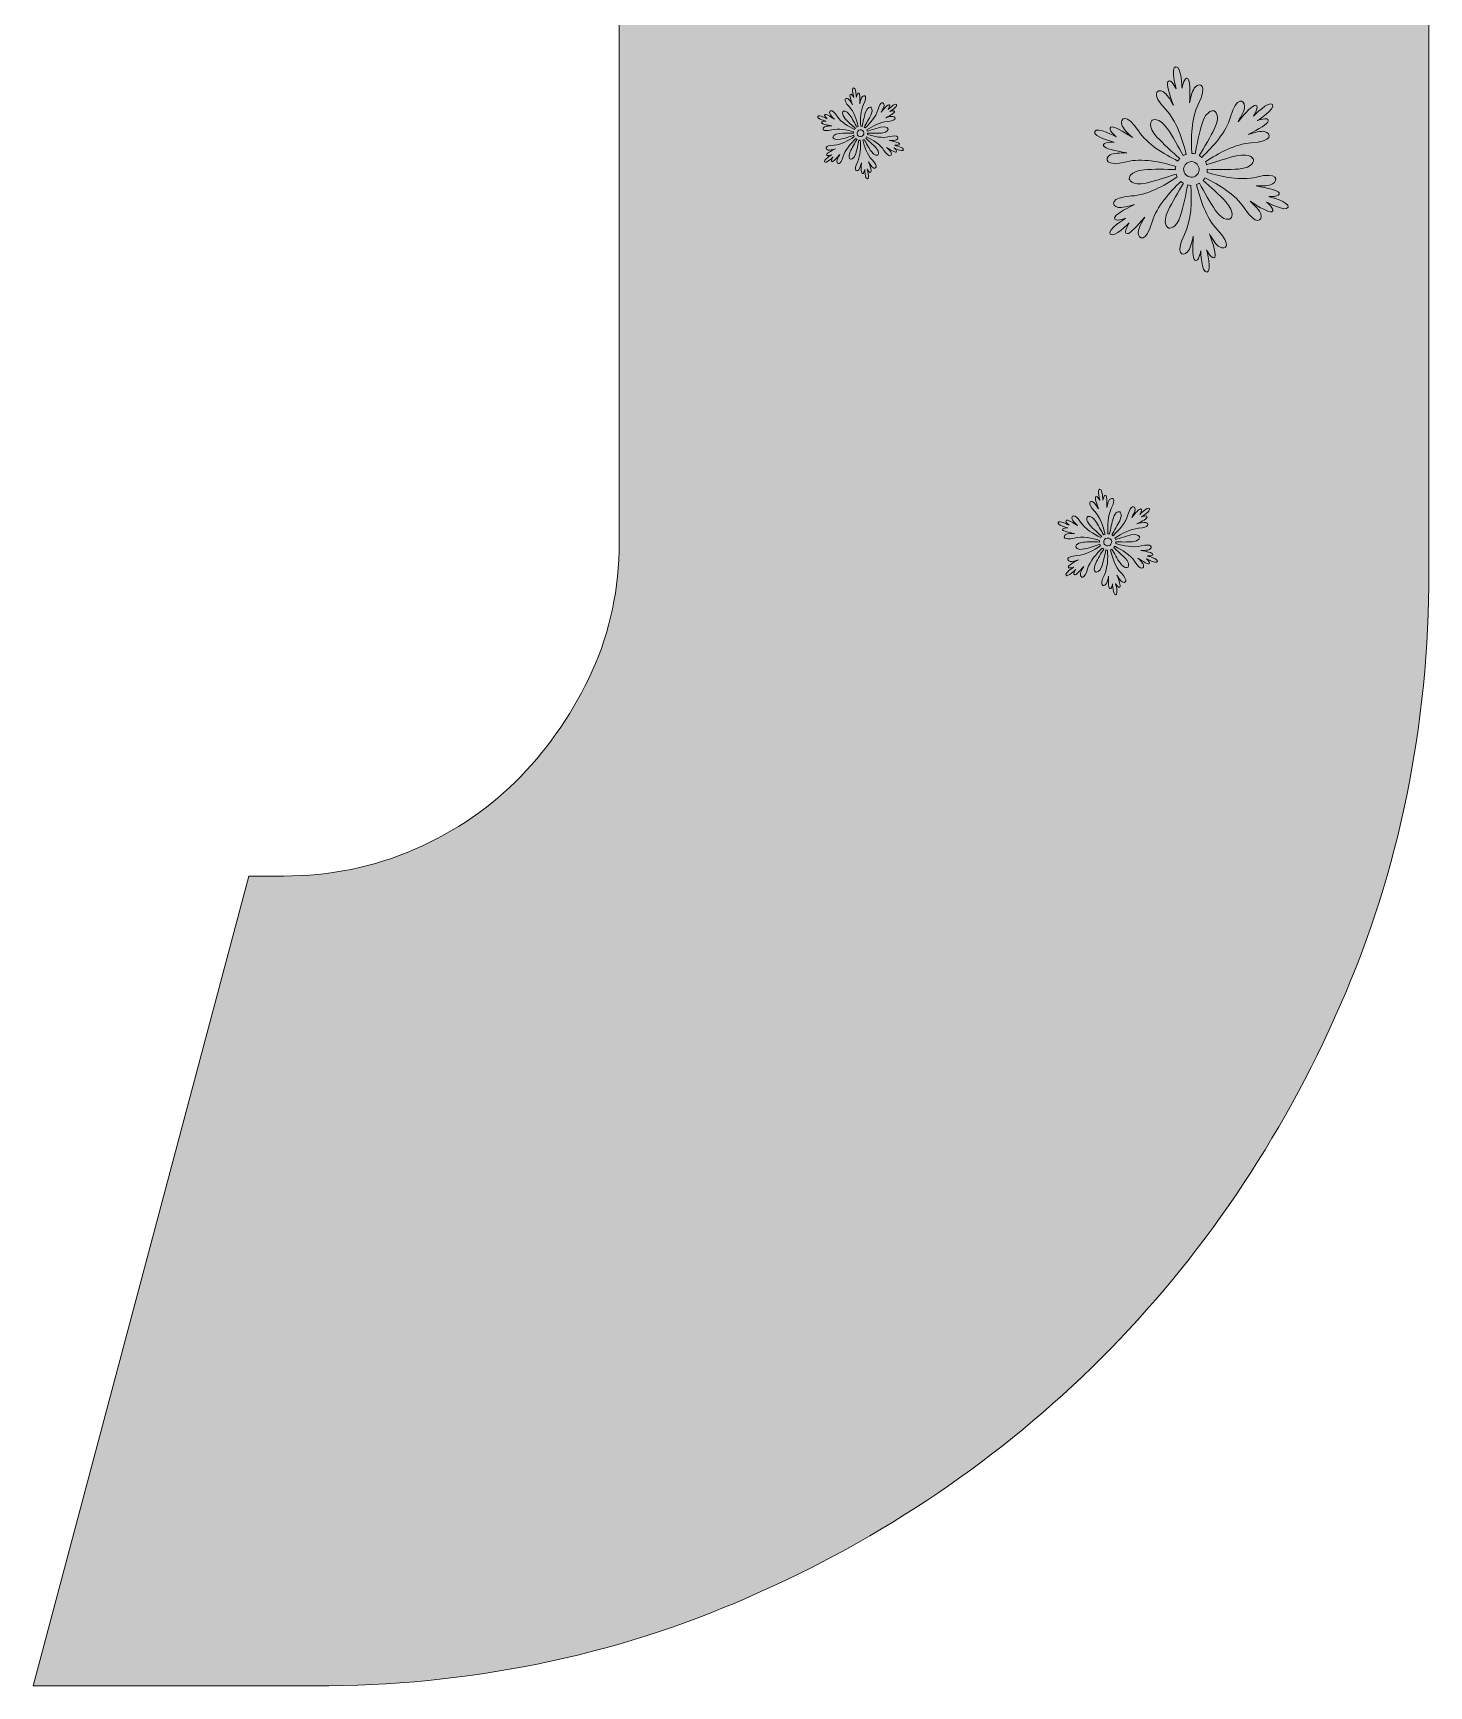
# Model space of a CAD drawing. Header units: millimetres. Extents: x 45 to 171, y -111 to -11.
# Drawn here: x 128.3 to 170.8, y -111.2 to -60.9 of the extents above; entities that cross this region are included whole.
import ezdxf

# ---------------------------------------------------------------- set-up
doc = ezdxf.new("R2010")
doc.units = ezdxf.units.MM
doc.header["$MEASUREMENT"] = 0
doc.layers.add('engraving', color=7, linetype='Continuous')
doc.layers.add('Layer 1', color=7, linetype='Continuous')

msp = doc.modelspace()

# ---------------------------------------------------------------- hatches: boundary and pattern name
at = {"layer": 'Layer 1'}
h = msp.add_hatch(color=2, dxfattribs=at)
h.dxf.hatch_style = 2
edge = h.paths.add_edge_path()
edge.add_spline(control_points=[(165.802, -26.061), (165.383, -23.935), (163.582, -22.291), (161.377, -22.123), (162.882, -21.008), (163.862, -19.225), (163.862, -17.208), (163.862, -13.827), (161.122, -11.087), (157.741, -11.087), (154.361, -11.087), (151.621, -13.827), (151.621, -17.208), (151.621, -19.225), (152.601, -21.008), (154.105, -22.123), (151.901, -22.291), (150.1, -23.935), (149.68, -26.061), (149.68, -26.061), (138.765, -26.061), (138.765, -26.061), (138.765, -26.061), (138.765, -48.023), (138.765, -48.023), (138.765, -48.023), (146.163, -48.023), (146.163, -48.023), (146.163, -48.023), (146.163, -76.39), (146.163, -76.39), (146.163, -77.793), (145.888, -79.095), (145.341, -80.301), (144.793, -81.508), (144.068, -82.578), (143.168, -83.511), (142.268, -84.445), (141.191, -85.184), (139.938, -85.729), (138.686, -86.274), (137.355, -86.546), (135.946, -86.546), (135.946, -86.546), (134.888, -86.546), (134.888, -86.546), (134.888, -86.546), (128.311, -111.21), (128.311, -111.21), (128.311, -111.21), (136.885, -111.21), (136.885, -111.21), (141.583, -111.21), (145.987, -110.311), (150.098, -108.508), (154.209, -106.708), (157.791, -104.28), (160.844, -101.227), (163.898, -98.173), (166.324, -94.591), (168.126, -90.48), (169.927, -86.37), (170.827, -81.965), (170.827, -77.268), (170.827, -77.268), (170.827, -26.061), (170.827, -26.061), (170.827, -26.061), (165.802, -26.061), (165.802, -26.061)], knot_values=[0, 0, 0, 0, 1, 1, 1, 2, 2, 2, 3, 3, 3, 4, 4, 4, 5, 5, 5, 6, 6, 6, 7, 7, 7, 8, 8, 8, 9, 9, 9, 10, 10, 10, 11, 11, 11, 12, 12, 12, 13, 13, 13, 14, 14, 14, 15, 15, 15, 16, 16, 16, 17, 17, 17, 18, 18, 18, 19, 19, 19, 20, 20, 20, 21, 21, 21, 22, 22, 22, 23, 23, 23, 23], degree=3, periodic=1)
edge = h.paths.add_edge_path()
edge.add_spline(control_points=[(153.934, -17.208), (153.934, -15.108), (155.642, -13.4), (157.741, -13.4), (159.841, -13.4), (161.549, -15.108), (161.549, -17.208), (161.549, -19.307), (159.841, -21.015), (157.741, -21.015), (155.642, -21.015), (153.934, -19.307), (153.934, -17.208)], knot_values=[0, 0, 0, 0, 1, 1, 1, 2, 2, 2, 3, 3, 3, 4, 4, 4, 4], degree=3, periodic=1)

# ---------------------------------------------------------------- linework, layer by layer
at = {"layer": 'engraving', "lineweight": 0}
for points, knots in [([(165.946, -65.853), (165.946, -65.853), (166.318, -65.872), (166.263, -65.743), (166.229, -65.661), (165.919, -65.593), (165.56, -65.53), (165.754, -65.532), (165.967, -65.526), (166.063, -65.469), (166.253, -65.356), (166.216, -65.097), (165.57, -65.258), (165.093, -65.378), (164.527, -65.251), (164.068, -65.119), (164.074, -65.087), (164.077, -65.054), (164.077, -65.022), (164.366, -65.03), (164.762, -65.036), (165.029, -65.015), (165.495, -64.978), (165.486, -64.739), (165.486, -64.739), (165.486, -64.739), (165.424, -64.509), (164.968, -64.611), (164.706, -64.67), (164.33, -64.793), (164.057, -64.886), (164.048, -64.855), (164.035, -64.825), (164.019, -64.796), (164.419, -64.534), (164.922, -64.246), (165.413, -64.218), (166.077, -64.181), (166.036, -63.923), (165.821, -63.871), (165.713, -63.846), (165.507, -63.903), (165.323, -63.963), (165.646, -63.795), (165.923, -63.638), (165.932, -63.55), (165.945, -63.41), (165.596, -63.539), (165.596, -63.539), (165.596, -63.539), (166.169, -63.187), (166.062, -63.054), (165.955, -62.919), (165.485, -63.4), (165.485, -63.4), (165.485, -63.4), (165.688, -63.088), (165.549, -63.071), (165.461, -63.059), (165.246, -63.295), (165.012, -63.573), (165.111, -63.406), (165.212, -63.219), (165.211, -63.108), (165.208, -62.886), (164.965, -62.789), (164.782, -63.428), (164.647, -63.901), (164.255, -64.328), (163.91, -64.66), (163.885, -64.638), (163.859, -64.619), (163.831, -64.603), (163.982, -64.358), (164.184, -64.017), (164.3, -63.775), (164.501, -63.354), (164.29, -63.242), (164.29, -63.242), (164.29, -63.242), (164.059, -63.181), (163.92, -63.627), (163.841, -63.883), (163.758, -64.27), (163.703, -64.553), (163.671, -64.545), (163.639, -64.541), (163.606, -64.541), (163.578, -64.064), (163.581, -63.484), (163.802, -63.045), (164.102, -62.45), (163.858, -62.357), (163.706, -62.518), (163.63, -62.598), (163.577, -62.805), (163.536, -62.995), (163.553, -62.631), (163.555, -62.313), (163.484, -62.262), (163.369, -62.18), (163.306, -62.547), (163.306, -62.547), (163.306, -62.547), (163.287, -61.875), (163.118, -61.9), (162.948, -61.926), (163.13, -62.573), (163.13, -62.573), (163.13, -62.573), (162.961, -62.241), (162.876, -62.354), (162.823, -62.424), (162.919, -62.727), (163.043, -63.069), (162.948, -62.901), (162.836, -62.718), (162.74, -62.664), (162.547, -62.556), (162.34, -62.717), (162.804, -63.196), (163.145, -63.55), (163.319, -64.103), (163.433, -64.567), (163.403, -64.577), (163.373, -64.59), (163.345, -64.607), (163.208, -64.353), (163.015, -64.008), (162.862, -63.787), (162.598, -63.402), (162.396, -63.529), (162.396, -63.529), (162.396, -63.529), (162.227, -63.698), (162.544, -64.041), (162.727, -64.238), (163.02, -64.503), (163.237, -64.693), (163.215, -64.717), (163.195, -64.743), (163.178, -64.77), (162.752, -64.556), (162.25, -64.264), (161.981, -63.852), (161.617, -63.296), (161.414, -63.46), (161.477, -63.673), (161.508, -63.779), (161.661, -63.928), (161.804, -64.058), (161.498, -63.862), (161.224, -63.701), (161.143, -63.737), (161.015, -63.795), (161.301, -64.034), (161.301, -64.034), (161.301, -64.034), (160.71, -63.713), (160.648, -63.873), (160.585, -64.033), (161.236, -64.199), (161.236, -64.199), (161.236, -64.199), (160.865, -64.179), (160.919, -64.309), (160.953, -64.39), (161.264, -64.459), (161.623, -64.523), (161.429, -64.521), (161.216, -64.526), (161.12, -64.583), (160.93, -64.696), (160.967, -64.955), (161.613, -64.793), (162.09, -64.674), (162.656, -64.8), (163.114, -64.933), (163.108, -64.965), (163.105, -64.997), (163.106, -65.03), (162.817, -65.021), (162.421, -65.016), (162.154, -65.037), (161.688, -65.074), (161.697, -65.313), (161.697, -65.313), (161.697, -65.313), (161.759, -65.544), (162.215, -65.441), (162.477, -65.381), (162.853, -65.259), (163.126, -65.166), (163.135, -65.197), (163.148, -65.227), (163.163, -65.256), (162.764, -65.518), (162.261, -65.807), (161.77, -65.834), (161.105, -65.871), (161.147, -66.129), (161.362, -66.181), (161.47, -66.207), (161.676, -66.149), (161.86, -66.09), (161.536, -66.256), (161.26, -66.414), (161.251, -66.502), (161.238, -66.641), (161.587, -66.513), (161.587, -66.513), (161.587, -66.513), (161.014, -66.865), (161.121, -66.999), (161.228, -67.133), (161.698, -66.652), (161.698, -66.652), (161.698, -66.652), (161.495, -66.964), (161.634, -66.982), (161.722, -66.993), (161.937, -66.758), (162.171, -66.479), (162.072, -66.646), (161.971, -66.834), (161.972, -66.944), (161.975, -67.166), (162.218, -67.264), (162.4, -66.623), (162.536, -66.151), (162.928, -65.723), (163.273, -65.392), (163.298, -65.414), (163.324, -65.433), (163.352, -65.449), (163.2, -65.695), (162.998, -66.034), (162.883, -66.276), (162.682, -66.698), (162.893, -66.81), (162.893, -66.81), (162.893, -66.81), (163.124, -66.871), (163.262, -66.425), (163.342, -66.169), (163.424, -65.783), (163.48, -65.499), (163.511, -65.506), (163.544, -65.511), (163.577, -65.512), (163.604, -65.988), (163.602, -66.568), (163.381, -67.007), (163.08, -67.602), (163.325, -67.695), (163.477, -67.534), (163.553, -67.454), (163.606, -67.246), (163.647, -67.058), (163.63, -67.421), (163.628, -67.739), (163.699, -67.79), (163.814, -67.872), (163.877, -67.506), (163.877, -67.506), (163.877, -67.506), (163.895, -68.177), (164.064, -68.152), (164.234, -68.126), (164.053, -67.479), (164.053, -67.479), (164.053, -67.479), (164.222, -67.81), (164.307, -67.698), (164.36, -67.628), (164.264, -67.325), (164.14, -66.983), (164.234, -67.151), (164.347, -67.334), (164.443, -67.388), (164.636, -67.497), (164.842, -67.335), (164.379, -66.856), (164.038, -66.502), (163.864, -65.949), (163.749, -65.486), (163.779, -65.475), (163.809, -65.461), (163.838, -65.445), (163.975, -65.699), (164.168, -66.044), (164.32, -66.265), (164.584, -66.65), (164.787, -66.523), (164.787, -66.523), (164.787, -66.523), (164.956, -66.354), (164.639, -66.011), (164.456, -65.814), (164.163, -65.549), (163.946, -65.359), (163.968, -65.335), (163.988, -65.309), (164.005, -65.282), (164.431, -65.496), (164.933, -65.788), (165.201, -66.199), (165.566, -66.757), (165.769, -66.592), (165.706, -66.379), (165.675, -66.273), (165.522, -66.124), (165.379, -65.994), (165.684, -66.19), (165.959, -66.351), (166.04, -66.315), (166.167, -66.257), (165.882, -66.019), (165.882, -66.019), (165.882, -66.019), (166.473, -66.339), (166.535, -66.179), (166.598, -66.02), (165.946, -65.853), (165.946, -65.853)], [0, 0, 0, 0, 1, 1, 1, 2, 2, 2, 3, 3, 3, 4, 4, 4, 5, 5, 5, 6, 6, 6, 7, 7, 7, 8, 8, 8, 9, 9, 9, 10, 10, 10, 11, 11, 11, 12, 12, 12, 13, 13, 13, 14, 14, 14, 15, 15, 15, 16, 16, 16, 17, 17, 17, 18, 18, 18, 19, 19, 19, 20, 20, 20, 21, 21, 21, 22, 22, 22, 23, 23, 23, 24, 24, 24, 25, 25, 25, 26, 26, 26, 27, 27, 27, 28, 28, 28, 29, 29, 29, 30, 30, 30, 31, 31, 31, 32, 32, 32, 33, 33, 33, 34, 34, 34, 35, 35, 35, 36, 36, 36, 37, 37, 37, 38, 38, 38, 39, 39, 39, 40, 40, 40, 41, 41, 41, 42, 42, 42, 43, 43, 43, 44, 44, 44, 45, 45, 45, 46, 46, 46, 47, 47, 47, 48, 48, 48, 49, 49, 49, 50, 50, 50, 51, 51, 51, 52, 52, 52, 53, 53, 53, 54, 54, 54, 55, 55, 55, 56, 56, 56, 57, 57, 57, 58, 58, 58, 59, 59, 59, 60, 60, 60, 61, 61, 61, 62, 62, 62, 63, 63, 63, 64, 64, 64, 65, 65, 65, 66, 66, 66, 67, 67, 67, 68, 68, 68, 69, 69, 69, 70, 70, 70, 71, 71, 71, 72, 72, 72, 73, 73, 73, 74, 74, 74, 75, 75, 75, 76, 76, 76, 77, 77, 77, 78, 78, 78, 79, 79, 79, 80, 80, 80, 81, 81, 81, 82, 82, 82, 83, 83, 83, 84, 84, 84, 85, 85, 85, 86, 86, 86, 87, 87, 87, 88, 88, 88, 89, 89, 89, 90, 90, 90, 91, 91, 91, 92, 92, 92, 93, 93, 93, 94, 94, 94, 95, 95, 95, 96, 96, 96, 97, 97, 97, 98, 98, 98, 99, 99, 99, 100, 100, 100, 101, 101, 101, 102, 102, 102, 103, 103, 103, 104, 104, 104, 105, 105, 105, 106, 106, 106, 107, 107, 107, 108, 108, 108, 108]), ([(154.558, -64.291), (154.558, -64.291), (154.723, -64.3), (154.699, -64.243), (154.683, -64.206), (154.546, -64.176), (154.387, -64.148), (154.473, -64.149), (154.567, -64.147), (154.61, -64.121), (154.694, -64.071), (154.678, -63.956), (154.391, -64.028), (154.18, -64.081), (153.929, -64.025), (153.726, -63.966), (153.728, -63.952), (153.73, -63.937), (153.73, -63.923), (153.858, -63.927), (154.033, -63.929), (154.152, -63.92), (154.358, -63.904), (154.354, -63.798), (154.354, -63.798), (154.354, -63.798), (154.326, -63.696), (154.125, -63.741), (154.009, -63.767), (153.842, -63.821), (153.721, -63.863), (153.717, -63.849), (153.711, -63.836), (153.704, -63.823), (153.881, -63.707), (154.104, -63.579), (154.322, -63.567), (154.616, -63.55), (154.598, -63.436), (154.503, -63.413), (154.455, -63.402), (154.363, -63.427), (154.282, -63.454), (154.425, -63.379), (154.548, -63.31), (154.552, -63.271), (154.558, -63.209), (154.403, -63.266), (154.403, -63.266), (154.403, -63.266), (154.657, -63.11), (154.609, -63.051), (154.562, -62.991), (154.354, -63.204), (154.354, -63.204), (154.354, -63.204), (154.443, -63.066), (154.382, -63.058), (154.343, -63.053), (154.248, -63.157), (154.144, -63.281), (154.188, -63.207), (154.233, -63.124), (154.232, -63.075), (154.231, -62.976), (154.123, -62.933), (154.042, -63.217), (153.982, -63.426), (153.808, -63.616), (153.656, -63.762), (153.645, -63.753), (153.633, -63.744), (153.621, -63.737), (153.688, -63.629), (153.777, -63.478), (153.829, -63.371), (153.918, -63.184), (153.824, -63.134), (153.824, -63.134), (153.824, -63.134), (153.722, -63.107), (153.66, -63.305), (153.625, -63.418), (153.588, -63.59), (153.564, -63.715), (153.55, -63.712), (153.535, -63.71), (153.521, -63.71), (153.509, -63.498), (153.51, -63.241), (153.608, -63.047), (153.741, -62.783), (153.633, -62.742), (153.565, -62.813), (153.531, -62.849), (153.508, -62.941), (153.49, -63.025), (153.497, -62.864), (153.498, -62.722), (153.467, -62.7), (153.416, -62.663), (153.388, -62.826), (153.388, -62.826), (153.388, -62.826), (153.38, -62.528), (153.305, -62.539), (153.229, -62.551), (153.31, -62.838), (153.31, -62.838), (153.31, -62.838), (153.235, -62.691), (153.197, -62.74), (153.174, -62.771), (153.217, -62.906), (153.271, -63.058), (153.229, -62.983), (153.18, -62.902), (153.137, -62.878), (153.051, -62.83), (152.96, -62.902), (153.165, -63.114), (153.317, -63.27), (153.393, -63.516), (153.444, -63.721), (153.431, -63.726), (153.418, -63.732), (153.405, -63.739), (153.344, -63.627), (153.259, -63.474), (153.191, -63.376), (153.074, -63.205), (152.985, -63.261), (152.985, -63.261), (152.985, -63.261), (152.91, -63.336), (153.05, -63.488), (153.131, -63.576), (153.261, -63.693), (153.357, -63.777), (153.348, -63.788), (153.339, -63.8), (153.331, -63.812), (153.142, -63.716), (152.92, -63.587), (152.801, -63.405), (152.639, -63.158), (152.549, -63.231), (152.577, -63.325), (152.591, -63.372), (152.659, -63.438), (152.722, -63.496), (152.587, -63.409), (152.465, -63.337), (152.429, -63.354), (152.373, -63.379), (152.499, -63.485), (152.499, -63.485), (152.499, -63.485), (152.237, -63.343), (152.21, -63.414), (152.182, -63.485), (152.471, -63.558), (152.471, -63.558), (152.471, -63.558), (152.306, -63.55), (152.33, -63.607), (152.345, -63.643), (152.483, -63.673), (152.642, -63.702), (152.556, -63.701), (152.462, -63.703), (152.419, -63.728), (152.335, -63.779), (152.351, -63.893), (152.637, -63.822), (152.849, -63.769), (153.1, -63.825), (153.303, -63.884), (153.3, -63.898), (153.299, -63.912), (153.299, -63.927), (153.171, -63.923), (152.996, -63.921), (152.877, -63.93), (152.671, -63.946), (152.675, -64.052), (152.675, -64.052), (152.675, -64.052), (152.702, -64.154), (152.904, -64.109), (153.02, -64.082), (153.187, -64.028), (153.308, -63.987), (153.312, -64.001), (153.318, -64.014), (153.325, -64.027), (153.148, -64.143), (152.925, -64.271), (152.707, -64.283), (152.413, -64.299), (152.431, -64.414), (152.526, -64.437), (152.574, -64.448), (152.665, -64.423), (152.747, -64.396), (152.604, -64.47), (152.481, -64.54), (152.477, -64.579), (152.471, -64.641), (152.626, -64.584), (152.626, -64.584), (152.626, -64.584), (152.372, -64.74), (152.419, -64.799), (152.467, -64.859), (152.675, -64.646), (152.675, -64.646), (152.675, -64.646), (152.585, -64.784), (152.647, -64.792), (152.686, -64.796), (152.781, -64.692), (152.885, -64.569), (152.841, -64.643), (152.796, -64.726), (152.797, -64.775), (152.798, -64.873), (152.905, -64.917), (152.986, -64.633), (153.046, -64.423), (153.22, -64.234), (153.373, -64.087), (153.384, -64.097), (153.396, -64.105), (153.408, -64.112), (153.341, -64.221), (153.252, -64.372), (153.2, -64.479), (153.111, -64.666), (153.205, -64.715), (153.205, -64.715), (153.205, -64.715), (153.307, -64.743), (153.368, -64.545), (153.404, -64.431), (153.44, -64.26), (153.465, -64.135), (153.479, -64.138), (153.494, -64.14), (153.508, -64.14), (153.52, -64.351), (153.519, -64.608), (153.421, -64.803), (153.288, -65.066), (153.396, -65.108), (153.464, -65.036), (153.497, -65.001), (153.521, -64.909), (153.539, -64.825), (153.531, -64.986), (153.531, -65.127), (153.562, -65.15), (153.613, -65.186), (153.641, -65.024), (153.641, -65.024), (153.641, -65.024), (153.649, -65.322), (153.724, -65.31), (153.799, -65.299), (153.719, -65.012), (153.719, -65.012), (153.719, -65.012), (153.794, -65.159), (153.831, -65.109), (153.855, -65.078), (153.812, -64.944), (153.757, -64.792), (153.799, -64.867), (153.849, -64.948), (153.892, -64.971), (153.978, -65.02), (154.069, -64.948), (153.864, -64.736), (153.712, -64.579), (153.635, -64.334), (153.584, -64.129), (153.598, -64.124), (153.611, -64.118), (153.624, -64.111), (153.684, -64.223), (153.77, -64.376), (153.837, -64.474), (153.955, -64.645), (154.044, -64.588), (154.044, -64.588), (154.044, -64.588), (154.119, -64.513), (153.979, -64.361), (153.898, -64.274), (153.768, -64.157), (153.671, -64.072), (153.681, -64.062), (153.69, -64.05), (153.698, -64.038), (153.887, -64.133), (154.109, -64.262), (154.228, -64.445), (154.39, -64.692), (154.48, -64.619), (154.452, -64.524), (154.438, -64.478), (154.37, -64.411), (154.307, -64.354), (154.442, -64.441), (154.564, -64.512), (154.6, -64.496), (154.656, -64.47), (154.529, -64.365), (154.529, -64.365), (154.529, -64.365), (154.791, -64.507), (154.819, -64.436), (154.847, -64.365), (154.558, -64.291), (154.558, -64.291)], [0, 0, 0, 0, 1, 1, 1, 2, 2, 2, 3, 3, 3, 4, 4, 4, 5, 5, 5, 6, 6, 6, 7, 7, 7, 8, 8, 8, 9, 9, 9, 10, 10, 10, 11, 11, 11, 12, 12, 12, 13, 13, 13, 14, 14, 14, 15, 15, 15, 16, 16, 16, 17, 17, 17, 18, 18, 18, 19, 19, 19, 20, 20, 20, 21, 21, 21, 22, 22, 22, 23, 23, 23, 24, 24, 24, 25, 25, 25, 26, 26, 26, 27, 27, 27, 28, 28, 28, 29, 29, 29, 30, 30, 30, 31, 31, 31, 32, 32, 32, 33, 33, 33, 34, 34, 34, 35, 35, 35, 36, 36, 36, 37, 37, 37, 38, 38, 38, 39, 39, 39, 40, 40, 40, 41, 41, 41, 42, 42, 42, 43, 43, 43, 44, 44, 44, 45, 45, 45, 46, 46, 46, 47, 47, 47, 48, 48, 48, 49, 49, 49, 50, 50, 50, 51, 51, 51, 52, 52, 52, 53, 53, 53, 54, 54, 54, 55, 55, 55, 56, 56, 56, 57, 57, 57, 58, 58, 58, 59, 59, 59, 60, 60, 60, 61, 61, 61, 62, 62, 62, 63, 63, 63, 64, 64, 64, 65, 65, 65, 66, 66, 66, 67, 67, 67, 68, 68, 68, 69, 69, 69, 70, 70, 70, 71, 71, 71, 72, 72, 72, 73, 73, 73, 74, 74, 74, 75, 75, 75, 76, 76, 76, 77, 77, 77, 78, 78, 78, 79, 79, 79, 80, 80, 80, 81, 81, 81, 82, 82, 82, 83, 83, 83, 84, 84, 84, 85, 85, 85, 86, 86, 86, 87, 87, 87, 88, 88, 88, 89, 89, 89, 90, 90, 90, 91, 91, 91, 92, 92, 92, 93, 93, 93, 94, 94, 94, 95, 95, 95, 96, 96, 96, 97, 97, 97, 98, 98, 98, 99, 99, 99, 100, 100, 100, 101, 101, 101, 102, 102, 102, 103, 103, 103, 104, 104, 104, 105, 105, 105, 106, 106, 106, 107, 107, 107, 108, 108, 108, 108]), ([(153.53, -64.028), (153.473, -64.037), (153.419, -63.998), (153.411, -63.94), (153.402, -63.883), (153.442, -63.83), (153.499, -63.821), (153.556, -63.812), (153.609, -63.852), (153.618, -63.909), (153.627, -63.966), (153.587, -64.02), (153.53, -64.028)], [0, 0, 0, 0, 1, 1, 1, 2, 2, 2, 3, 3, 3, 4, 4, 4, 4]), ([(163.627, -65.26), (163.498, -65.279), (163.377, -65.19), (163.358, -65.061), (163.338, -64.932), (163.427, -64.812), (163.556, -64.792), (163.685, -64.773), (163.806, -64.861), (163.825, -64.99), (163.845, -65.12), (163.756, -65.24), (163.627, -65.26)], [0, 0, 0, 0, 1, 1, 1, 2, 2, 2, 3, 3, 3, 4, 4, 4, 4]), ([(162.254, -76.797), (162.254, -76.797), (162.446, -76.807), (162.418, -76.74), (162.4, -76.698), (162.24, -76.663), (162.056, -76.63), (162.156, -76.631), (162.265, -76.629), (162.314, -76.599), (162.412, -76.541), (162.393, -76.408), (162.061, -76.491), (161.816, -76.552), (161.525, -76.487), (161.289, -76.419), (161.292, -76.403), (161.293, -76.386), (161.293, -76.369), (161.442, -76.373), (161.645, -76.376), (161.783, -76.365), (162.022, -76.347), (162.018, -76.224), (162.018, -76.224), (162.018, -76.224), (161.986, -76.105), (161.751, -76.158), (161.617, -76.188), (161.423, -76.251), (161.283, -76.299), (161.278, -76.284), (161.271, -76.268), (161.263, -76.253), (161.469, -76.118), (161.728, -75.97), (161.98, -75.956), (162.322, -75.937), (162.301, -75.804), (162.19, -75.777), (162.134, -75.764), (162.029, -75.794), (161.934, -75.824), (162.1, -75.738), (162.242, -75.657), (162.247, -75.612), (162.254, -75.54), (162.074, -75.606), (162.074, -75.606), (162.074, -75.606), (162.369, -75.425), (162.314, -75.357), (162.259, -75.288), (162.017, -75.535), (162.017, -75.535), (162.017, -75.535), (162.121, -75.374), (162.05, -75.365), (162.005, -75.36), (161.894, -75.481), (161.774, -75.624), (161.825, -75.538), (161.877, -75.442), (161.876, -75.385), (161.875, -75.27), (161.75, -75.221), (161.656, -75.55), (161.586, -75.793), (161.384, -76.012), (161.207, -76.183), (161.195, -76.172), (161.181, -76.162), (161.167, -76.154), (161.244, -76.028), (161.348, -75.852), (161.408, -75.728), (161.511, -75.511), (161.403, -75.454), (161.403, -75.454), (161.403, -75.454), (161.284, -75.422), (161.213, -75.652), (161.172, -75.783), (161.129, -75.982), (161.101, -76.128), (161.084, -76.124), (161.068, -76.122), (161.051, -76.122), (161.037, -75.876), (161.038, -75.578), (161.152, -75.352), (161.306, -75.046), (161.181, -74.999), (161.102, -75.081), (161.063, -75.122), (161.036, -75.229), (161.015, -75.326), (161.024, -75.14), (161.025, -74.976), (160.988, -74.949), (160.929, -74.907), (160.897, -75.096), (160.897, -75.096), (160.897, -75.096), (160.887, -74.75), (160.8, -74.763), (160.713, -74.777), (160.806, -75.11), (160.806, -75.11), (160.806, -75.11), (160.719, -74.939), (160.675, -74.997), (160.648, -75.033), (160.698, -75.189), (160.761, -75.365), (160.713, -75.278), (160.655, -75.184), (160.605, -75.156), (160.506, -75.101), (160.4, -75.184), (160.638, -75.43), (160.814, -75.612), (160.903, -75.897), (160.962, -76.135), (160.946, -76.14), (160.931, -76.147), (160.917, -76.156), (160.846, -76.025), (160.747, -75.848), (160.668, -75.734), (160.533, -75.536), (160.429, -75.601), (160.429, -75.601), (160.429, -75.601), (160.342, -75.688), (160.505, -75.865), (160.599, -75.966), (160.75, -76.102), (160.861, -76.2), (160.85, -76.212), (160.84, -76.226), (160.831, -76.24), (160.611, -76.129), (160.353, -75.979), (160.215, -75.768), (160.028, -75.481), (159.923, -75.566), (159.956, -75.675), (159.972, -75.73), (160.05, -75.807), (160.124, -75.873), (159.967, -75.772), (159.826, -75.69), (159.784, -75.708), (159.718, -75.738), (159.866, -75.861), (159.866, -75.861), (159.866, -75.861), (159.562, -75.696), (159.529, -75.778), (159.497, -75.86), (159.832, -75.946), (159.832, -75.946), (159.832, -75.946), (159.641, -75.936), (159.669, -76.002), (159.687, -76.044), (159.846, -76.079), (160.031, -76.112), (159.931, -76.111), (159.822, -76.114), (159.772, -76.143), (159.674, -76.202), (159.693, -76.335), (160.026, -76.252), (160.271, -76.19), (160.562, -76.255), (160.798, -76.323), (160.795, -76.34), (160.793, -76.357), (160.794, -76.373), (160.645, -76.369), (160.442, -76.366), (160.304, -76.377), (160.065, -76.396), (160.069, -76.519), (160.069, -76.519), (160.069, -76.519), (160.101, -76.638), (160.335, -76.584), (160.47, -76.554), (160.664, -76.491), (160.804, -76.443), (160.809, -76.459), (160.815, -76.475), (160.823, -76.49), (160.618, -76.624), (160.359, -76.773), (160.107, -76.787), (159.765, -76.806), (159.786, -76.939), (159.897, -76.965), (159.952, -76.979), (160.058, -76.949), (160.153, -76.918), (159.986, -77.004), (159.844, -77.085), (159.84, -77.13), (159.833, -77.202), (160.012, -77.136), (160.012, -77.136), (160.012, -77.136), (159.718, -77.317), (159.773, -77.386), (159.828, -77.455), (160.069, -77.208), (160.069, -77.208), (160.069, -77.208), (159.965, -77.368), (160.037, -77.377), (160.082, -77.383), (160.192, -77.262), (160.313, -77.119), (160.262, -77.204), (160.21, -77.301), (160.21, -77.358), (160.212, -77.472), (160.337, -77.522), (160.431, -77.193), (160.5, -76.95), (160.702, -76.73), (160.879, -76.56), (160.892, -76.571), (160.906, -76.58), (160.92, -76.589), (160.842, -76.715), (160.738, -76.89), (160.679, -77.014), (160.575, -77.231), (160.684, -77.289), (160.684, -77.289), (160.684, -77.289), (160.803, -77.32), (160.874, -77.091), (160.915, -76.959), (160.957, -76.76), (160.986, -76.615), (161.002, -76.618), (161.019, -76.62), (161.036, -76.621), (161.05, -76.866), (161.049, -77.164), (160.935, -77.39), (160.78, -77.696), (160.906, -77.744), (160.985, -77.661), (161.024, -77.62), (161.051, -77.513), (161.072, -77.416), (161.063, -77.603), (161.062, -77.767), (161.099, -77.793), (161.158, -77.835), (161.19, -77.647), (161.19, -77.647), (161.19, -77.647), (161.199, -77.992), (161.287, -77.979), (161.374, -77.966), (161.281, -77.633), (161.281, -77.633), (161.281, -77.633), (161.368, -77.803), (161.411, -77.746), (161.439, -77.71), (161.389, -77.554), (161.325, -77.378), (161.374, -77.464), (161.432, -77.558), (161.481, -77.586), (161.581, -77.642), (161.687, -77.559), (161.449, -77.312), (161.273, -77.13), (161.183, -76.846), (161.125, -76.608), (161.14, -76.602), (161.156, -76.595), (161.17, -76.587), (161.241, -76.717), (161.34, -76.895), (161.418, -77.009), (161.554, -77.207), (161.658, -77.141), (161.658, -77.141), (161.658, -77.141), (161.745, -77.054), (161.582, -76.878), (161.488, -76.776), (161.337, -76.64), (161.226, -76.542), (161.237, -76.53), (161.247, -76.517), (161.256, -76.503), (161.475, -76.613), (161.733, -76.763), (161.871, -76.975), (162.059, -77.261), (162.163, -77.177), (162.131, -77.067), (162.115, -77.013), (162.036, -76.936), (161.963, -76.869), (162.12, -76.97), (162.261, -77.053), (162.303, -77.034), (162.368, -77.004), (162.221, -76.882), (162.221, -76.882), (162.221, -76.882), (162.525, -77.047), (162.557, -76.964), (162.59, -76.882), (162.254, -76.797), (162.254, -76.797)], [0, 0, 0, 0, 1, 1, 1, 2, 2, 2, 3, 3, 3, 4, 4, 4, 5, 5, 5, 6, 6, 6, 7, 7, 7, 8, 8, 8, 9, 9, 9, 10, 10, 10, 11, 11, 11, 12, 12, 12, 13, 13, 13, 14, 14, 14, 15, 15, 15, 16, 16, 16, 17, 17, 17, 18, 18, 18, 19, 19, 19, 20, 20, 20, 21, 21, 21, 22, 22, 22, 23, 23, 23, 24, 24, 24, 25, 25, 25, 26, 26, 26, 27, 27, 27, 28, 28, 28, 29, 29, 29, 30, 30, 30, 31, 31, 31, 32, 32, 32, 33, 33, 33, 34, 34, 34, 35, 35, 35, 36, 36, 36, 37, 37, 37, 38, 38, 38, 39, 39, 39, 40, 40, 40, 41, 41, 41, 42, 42, 42, 43, 43, 43, 44, 44, 44, 45, 45, 45, 46, 46, 46, 47, 47, 47, 48, 48, 48, 49, 49, 49, 50, 50, 50, 51, 51, 51, 52, 52, 52, 53, 53, 53, 54, 54, 54, 55, 55, 55, 56, 56, 56, 57, 57, 57, 58, 58, 58, 59, 59, 59, 60, 60, 60, 61, 61, 61, 62, 62, 62, 63, 63, 63, 64, 64, 64, 65, 65, 65, 66, 66, 66, 67, 67, 67, 68, 68, 68, 69, 69, 69, 70, 70, 70, 71, 71, 71, 72, 72, 72, 73, 73, 73, 74, 74, 74, 75, 75, 75, 76, 76, 76, 77, 77, 77, 78, 78, 78, 79, 79, 79, 80, 80, 80, 81, 81, 81, 82, 82, 82, 83, 83, 83, 84, 84, 84, 85, 85, 85, 86, 86, 86, 87, 87, 87, 88, 88, 88, 89, 89, 89, 90, 90, 90, 91, 91, 91, 92, 92, 92, 93, 93, 93, 94, 94, 94, 95, 95, 95, 96, 96, 96, 97, 97, 97, 98, 98, 98, 99, 99, 99, 100, 100, 100, 101, 101, 101, 102, 102, 102, 103, 103, 103, 104, 104, 104, 105, 105, 105, 106, 106, 106, 107, 107, 107, 108, 108, 108, 108]), ([(161.062, -76.491), (160.995, -76.502), (160.933, -76.456), (160.923, -76.389), (160.913, -76.323), (160.959, -76.261), (161.025, -76.251), (161.092, -76.241), (161.154, -76.287), (161.164, -76.353), (161.174, -76.419), (161.128, -76.481), (161.062, -76.491)], [0, 0, 0, 0, 1, 1, 1, 2, 2, 2, 3, 3, 3, 4, 4, 4, 4])]:
    msp.add_open_spline(points, degree=3, knots=knots, dxfattribs=at)
at = {"layer": 'Layer 1', "lineweight": 0}
msp.add_open_spline([(165.802, -26.061), (165.383, -23.935), (163.582, -22.291), (161.377, -22.123), (162.882, -21.008), (163.862, -19.225), (163.862, -17.208), (163.862, -13.827), (161.122, -11.087), (157.741, -11.087), (154.361, -11.087), (151.621, -13.827), (151.621, -17.208), (151.621, -19.225), (152.601, -21.008), (154.105, -22.123), (151.901, -22.291), (150.1, -23.935), (149.68, -26.061), (149.68, -26.061), (138.765, -26.061), (138.765, -26.061), (138.765, -26.061), (138.765, -48.023), (138.765, -48.023), (138.765, -48.023), (146.163, -48.023), (146.163, -48.023), (146.163, -48.023), (146.163, -76.39), (146.163, -76.39), (146.163, -77.793), (145.888, -79.095), (145.341, -80.301), (144.793, -81.508), (144.068, -82.578), (143.168, -83.511), (142.268, -84.445), (141.191, -85.184), (139.938, -85.729), (138.686, -86.274), (137.355, -86.546), (135.946, -86.546), (135.946, -86.546), (134.888, -86.546), (134.888, -86.546), (134.888, -86.546), (128.311, -111.21), (128.311, -111.21), (128.311, -111.21), (136.885, -111.21), (136.885, -111.21), (141.583, -111.21), (145.987, -110.311), (150.098, -108.508), (154.209, -106.708), (157.791, -104.28), (160.844, -101.227), (163.898, -98.173), (166.324, -94.591), (168.126, -90.48), (169.927, -86.37), (170.827, -81.965), (170.827, -77.268), (170.827, -77.268), (170.827, -26.061), (170.827, -26.061), (170.827, -26.061), (165.802, -26.061), (165.802, -26.061)], degree=3, knots=[0, 0, 0, 0, 1, 1, 1, 2, 2, 2, 3, 3, 3, 4, 4, 4, 5, 5, 5, 6, 6, 6, 7, 7, 7, 8, 8, 8, 9, 9, 9, 10, 10, 10, 11, 11, 11, 12, 12, 12, 13, 13, 13, 14, 14, 14, 15, 15, 15, 16, 16, 16, 17, 17, 17, 18, 18, 18, 19, 19, 19, 20, 20, 20, 21, 21, 21, 22, 22, 22, 23, 23, 23, 23], dxfattribs=at)

doc.saveas('drawing.dxf')
